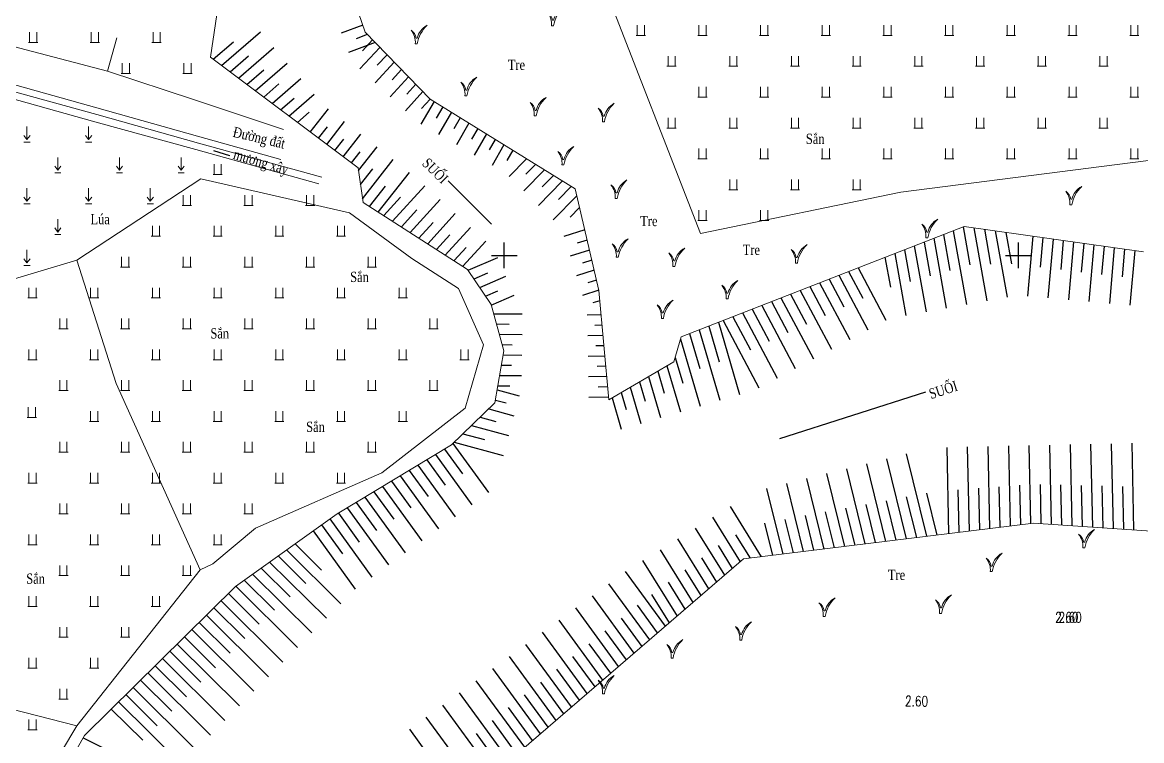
# Model space of a CAD drawing. Header units: metres. Extents: x 585499 to 586851, y 1565849 to 1566901.
# Drawn here: x 586353.1 to 586462, y 1566352.8 to 1566422.7 of the extents above; entities that cross this region are included whole.
import ezdxf

# ---------------------------------------------------------------- set-up
doc = ezdxf.new("R2010")
doc.units = ezdxf.units.M
for name, color, linetype in [('caodo', 251, 'Continuous'), ('K_HUNG', 7, 'Continuous'), ('taluy', 15, 'Continuous')]:
    doc.layers.add(name, color=color, linetype=linetype)
for name, color, linetype, lineweight in [('duong bo', 97, 'Continuous', 0), ('Ghi chu', 2, 'Continuous', 5), ('muong xay', 90, 'Continuous', 0), ('text', 7, 'Continuous', 0), ('ThucVat', 90, 'Continuous', 0), ('thuy van', 111, 'Continuous', 0)]:
    doc.layers.add(name, color=color, linetype=linetype, lineweight=lineweight)
doc.styles.add('docao', font='romans.shx', dxfattribs={"height": 1, "bigfont": 'bigfont.shx'})
doc.styles.add('ghi chu', font='times.ttf', dxfattribs={"height": 1})
doc.styles.get("Standard").update_dxf_attribs({"font": 'simplex.shx'})
doc.linetypes.add('B_DAP_CAO1', pattern='A,0.2,[130,ltypeshp.shx,S=0.7500000000000001,R=0,X=0,Y=0.75],1.2,[130,ltypeshp.shx,S=0.25,R=0,X=0,Y=0.25],1', length=2.4)
doc.dimstyles.get("Standard").update_dxf_attribs({"dimtxt": 0.18, "dimasz": 0.18, "dimexe": 0.18, "dimexo": 0.0625, "dimgap": 0.09, "dimtad": 0, "dimtih": 1, "dimtoh": 1, "dimdec": 4, "dimzin": 0, "dimdsep": 46, "dimtxsty": 'Standard', "dimcen": 0.09, "dimadec": 0, "dimazin": 0, "dimtfac": 1, "dimtdec": 4, "dimtofl": 0, "dimtmove": 0, "dimatfit": 3, "dimfxl": 1, "dimtolj": 1, "dimtzin": 0, "dimarcsym": 0})

# ---------------------------------------------------------------- blocks, each defined once
blk = doc.blocks.new('fdsa')
at = {"layer": 'ThucVat', "color": 8}
for p, q in [((586981.4263575979, 1565459.991382506), (586981.4263575979, 1565458.991382506)), ((586982.1263575979, 1565459.991382506), (586982.1263575979, 1565458.991382506))]:
    blk.add_line(p, q, dxfattribs=at)
blk.add_lwpolyline([(586981.326357598, 1565458.991382506), (586982.2263575979, 1565458.991382506)], dxfattribs=at)
blk = doc.blocks.new('aa')
at = {"layer": 'ThucVat', "color": 8}
for p, q in [((586849.3487158166, 1565409.619042327), (586849.3487158166, 1565410.869042327)), ((586849.3487158166, 1565409.619042327), (586849.0487158166, 1565410.019042327)), ((586849.3487158166, 1565409.619042327), (586849.6487158167, 1565410.019042327)), ((586849.0487158166, 1565409.369042327), (586849.6487158167, 1565409.369042327))]:
    blk.add_line(p, q, dxfattribs=at)
blk = doc.blocks.new('tre')
at = {"layer": 'Ghi chu', "color": 8}
blk.add_line((-0.4581687784585995, 2.170811738060081), (-0.02678256049287597, 2.173418245450137), dxfattribs=at)
at = {"layer": 'Ghi chu'}
blk.add_line((-0.7800000388195087, -3.094524458902015e-07), (-1.726021991999005e-09, -2.533511178626213e-10), dxfattribs=at)
at = {"layer": 'Ghi chu', "color": 8}
for centre, major_axis, ratio, start_param, end_param in [((-4.772513657949531, 1.608162517962853), (3.076535866745311, 3.076535866745311), 0.9999999999999022, 5.627468846478097, 6.498727628251489), ((-7.851839350856864, 0.6854456025702689), (-5.023979863572765, 5.023979863572765), 0.9999999999999891, 3.830366531754255, 4.628631629884755), ((7.569916903618463, 0.306761078211764), (-5.531466882671172, 5.531466882671173), 0.99999999999999, -0.2845391463814027, 0.5444522491529895), ((12.58891754404962, -2.098507465559521), (-9.024538174164114, 9.024538174164114), 0.9999999999999865, -0.02725136566702524, 0.6202220842804578)]:
    blk.add_ellipse(centre, major_axis=major_axis, ratio=ratio, start_param=start_param, end_param=end_param, dxfattribs=at)

msp = doc.modelspace()

# ---------------------------------------------------------------- linework, layer by layer
at = {"layer": 'duong bo', "color": 8, "linetype": 'B_DAP_CAO1', "elevation": 14.25}
for points in [[(586067.3840000001, 1566495.939), (586101.827, 1566488.404), (586154.6760000001, 1566475.627), (586184.476, 1566466.172), (586221.383, 1566456.633), (586245.2540000001, 1566450.255), (586272.878, 1566442.218), (586302.7490000001, 1566433.835), (586324.0260000001, 1566428.005), (586340.386, 1566423.428), (586361.405, 1566417.929), (586369.883, 1566415.125), (586378.5340000001, 1566412.246)], [(586378.2790000001, 1566409.326), (586370.1630000001, 1566411.592), (586360.3620000001, 1566414.332), (586339.7590000001, 1566420.134), (586323.174, 1566425.019), (586301.7620000001, 1566430.696), (586272.3570000001, 1566439.143), (586243.93, 1566446.925), (586220.533, 1566453.33), (586183.359, 1566463.625), (586153.5560000001, 1566471.838), (586114.8250000001, 1566482.271), (586100.938, 1566485.53), (586093.133, 1566487.505), (586070.89, 1566493.29), (586061.3160000001, 1566493.328)]]:
    msp.add_lwpolyline(points, dxfattribs=at)
at = {"layer": 'duong bo', "color": 8, "elevation": 14.25}
for points in [[(586409.7183489486, 1566426.209086298), (586419.0896556991, 1566402.129998366), (586438.5764585459, 1566406.145836141), (586465.1628176479, 1566409.561690822), (586480.4638404525, 1566412.808225119), (586499.0705941383, 1566421.042348955), (586512.7446353011, 1566429.070343628), (586523.0020150158, 1566439.063927094), (586527.779424746, 1566439.078650606), (586547.1479016552, 1566458.436387419), (586560.7923613334, 1566471.739080107), (586570.3841576492, 1566481.909345712), (586567.1259088813, 1566487.908844216)], [(586361.405, 1566417.929), (586362.3030000001, 1566421.16)], [(586370.501, 1566407.44), (586358.429, 1566399.541), (586362.256, 1566387.532), (586370.409, 1566369.412)], [(586370.501, 1566407.44), (586384.9305986637, 1566404.123207338)], [(586370.409, 1566369.412), (586371.665, 1566370.01), (586375.795, 1566373.484), (586388.099, 1566378.842), (586396.1857845386, 1566385.127644253), (586397.9785802995, 1566391.302340277), (586395.53478474, 1566396.766937071), (586390.995586553, 1566399.70182084), (586384.9305986637, 1566404.123207338), (586384.9305986637, 1566404.123207338)], [(586358.429, 1566399.541), (586340.3193807967, 1566394.123183224), (586345.1925877512, 1566370.271295105), (586348.1522036904, 1566356.88519574), (586358.4222435034, 1566354.242148934), (586370.409, 1566369.412)], [(586323.15, 1566223.445), (586327.7300000001, 1566230.335), (586335.02, 1566252.295), (586337.184, 1566283.559), (586339.731, 1566296.373), (586342.5120000001, 1566315.295), (586352.4500000001, 1566344.273), (586358.4222435034, 1566354.242148934)]]:
    msp.add_lwpolyline(points, dxfattribs=at)
at = {"layer": 'K_HUNG', "color": 8}
for p, q in [((586400, 1566398.75), (586400, 1566401.25)), ((586450, 1566398.75), (586450, 1566401.25)), ((586398.75, 1566400), (586401.25, 1566400)), ((586448.75, 1566400), (586451.25, 1566400))]:
    msp.add_line(p, q, dxfattribs=at)
at = {"layer": 'muong xay', "color": 8, "elevation": 14.25}
for points in [[(586382.253, 1566407.593), (586370.272, 1566410.919), (586360.365, 1566413.691), (586339.746, 1566419.362), (586322.9430000001, 1566424.061), (586301.525, 1566430.044), (586272.87, 1566437.94), (586243.7320000001, 1566446), (586220.314, 1566452.556), (586183.042, 1566462.913), (586153.4870000001, 1566471.33), (586115.6050000001, 1566481.966), (586116.337, 1566484.764), (586141.856, 1566580.37)], [(586239.4114880525, 1566446.554533633), (586243.655, 1566445.37), (586272.7220000001, 1566437.363), (586301.5020000001, 1566429.369), (586322.817, 1566423.424), (586339.604, 1566418.745), (586360.169, 1566412.997), (586369.988, 1566410.291), (586381.9700000001, 1566406.965)]]:
    msp.add_lwpolyline(points, dxfattribs=at)
at = {"layer": 'taluy', "color": 8}
for p, q in [((586386.233913207, 1566422.378886374), (586384.1447967628, 1566421.597223411)), ((586371.6902412262, 1566419.076542818), (586373.6569866233, 1566420.77922835)), ((586372.5088157823, 1566418.462526336), (586376.27826149, 1566421.725877393)), ((586386.67804211, 1566421.477355792), (586385.5866358003, 1566421.068995649)), ((586387.1944577398, 1566420.946709446), (586386.2098548089, 1566419.876897302)), ((586374.1459648943, 1566417.234493371), (586377.5873204295, 1566420.213804414)), ((586387.4397552096, 1566420.694652385), (586384.8456622183, 1566419.724047601)), ((586387.8929475937, 1566420.228971509), (586385.9610538195, 1566418.129888361)), ((586373.3273903383, 1566417.848509853), (586375.130090649, 1566419.409175379)), ((586375.7831140065, 1566416.006460406), (586378.8963793688, 1566418.701731435)), ((586389.2899273013, 1566418.793495635), (586387.4326577028, 1566416.775494765)), ((586388.5914374475, 1566419.511233572), (586387.6441466042, 1566418.481962568)), ((586374.9645394504, 1566416.620476889), (586376.6031946747, 1566418.039122407)), ((586389.988417155, 1566418.075757698), (586389.0784383997, 1566417.087027833)), ((586376.6016885627, 1566415.392443924), (586378.0762987006, 1566416.669069435)), ((586377.4202631186, 1566414.778427442), (586380.2054383082, 1566417.189658456)), ((586390.6869070088, 1566417.358019761), (586388.904261586, 1566415.42110117)), ((586391.3853968626, 1566416.640281824), (586390.5127301952, 1566415.692093098)), ((586379.0574122308, 1566413.550394477), (586381.5144972475, 1566415.677585478)), ((586392.0838867164, 1566415.922543887), (586390.3758654693, 1566414.066707575)), ((586378.2388376747, 1566414.164410959), (586379.5494027263, 1566415.299016463)), ((586381.1336294668, 1566411.993014524), (586382.899039469, 1566414.244759598)), ((586393.1621426431, 1566414.96668545), (586391.8829944689, 1566412.760560009)), ((586392.7807943244, 1566415.203086774), (586391.9462308676, 1566414.296298776)), ((586394.0124494532, 1566414.439572451), (586393.3802720036, 1566413.349266588)), ((586379.8759867868, 1566412.936377995), (586381.022506752, 1566413.928963491)), ((586394.8627562635, 1566413.912459453), (586393.6131946391, 1566411.75736144)), ((586395.7130630737, 1566413.385346454), (586395.095678899, 1566412.320554304)), ((586381.933771715, 1566411.392824199), (586382.8098887685, 1566412.510293941)), ((586382.7339139632, 1566410.792633875), (586384.4729721746, 1566413.010767768)), ((586396.5633698839, 1566412.858233456), (586395.3433948094, 1566410.75416287)), ((586397.4136766942, 1566412.331120457), (586396.8110857944, 1566411.291842021)), ((586383.5340562114, 1566410.19244355), (586384.3969973694, 1566411.293107701)), ((586384.3341984598, 1566409.592253225), (586386.0469048804, 1566411.776775937)), ((586398.2639835045, 1566411.804007459), (586397.0735949797, 1566409.7509643)), ((586399.1142903147, 1566411.27689446), (586398.5264926897, 1566410.263129737)), ((586385.1343407081, 1566408.9920629), (586385.9841059707, 1566410.075921461)), ((586385.8248886996, 1566408.252087297), (586387.6208375861, 1566410.542784107)), ((586399.9645971248, 1566410.749781462), (586398.8037951499, 1566408.74776573)), ((586400.8149039352, 1566410.222668463), (586400.2418995851, 1566409.234417454)), ((586386.2196574816, 1566405.514095516), (586389.1947702919, 1566409.308792276)), ((586402.1563955941, 1566409.391065467), (586400.4668832897, 1566407.656061804)), ((586403.0267799735, 1566408.851506199), (586402.1050500628, 1566407.904958034)), ((586386.0222730907, 1566406.883091407), (586387.2150385148, 1566408.404439799)), ((586387.742393194, 1566404.214802946), (586390.7687029976, 1566408.074800446)), ((586403.8971643528, 1566408.311946931), (586401.8997570141, 1566406.260757934)), ((586404.7675487322, 1566407.772387663), (586403.6918713043, 1566406.667746831)), ((586386.8967093305, 1566404.756905854), (586388.4392229876, 1566406.724351107)), ((586389.1351882721, 1566403.321989102), (586392.2805265253, 1566406.767429326)), ((586405.6379331116, 1566407.232828395), (586403.3326307386, 1566404.865454064)), ((586406.508317491, 1566406.693269127), (586405.278692546, 1566405.430535628)), ((586388.2810156842, 1566403.869533478), (586389.9115018012, 1566405.655586996)), ((586407.0370963168, 1566405.802906325), (586404.7655044631, 1566403.470150194)), ((586389.9893608599, 1566402.774444726), (586391.5042129961, 1566404.433831432)), ((586390.8435334478, 1566402.22690035), (586393.7576037395, 1566405.41900695)), ((586407.3076682775, 1566404.647384249), (586406.3948048014, 1566403.709941254)), ((586392.5518786235, 1566401.131811598), (586395.2346809537, 1566404.070584575)), ((586391.6977060356, 1566401.679355974), (586393.0969241911, 1566403.212075868)), ((586394.2602237992, 1566400.036722846), (586396.711758168, 1566402.722162199)), ((586407.8172785835, 1566402.471009589), (586405.7934919118, 1566401.82439154)), ((586443.6653634389, 1566402.403146081), (586444.954312619, 1566395.227899178)), ((586444.614859985, 1566402.773391753), (586445.2767089473, 1566399.089049663)), ((586445.6471392073, 1566402.682807664), (586446.9228031997, 1566395.581515968)), ((586446.6896164811, 1566402.53545366), (586447.2983324856, 1566399.146889011)), ((586447.7320937548, 1566402.388099656), (586448.8912937804, 1566395.935132757)), ((586448.7745710285, 1566402.240745652), (586449.3250550497, 1566399.176343402)), ((586393.4060512114, 1566400.584267222), (586394.6896353861, 1566401.990320304)), ((586395.9685689749, 1566398.941634094), (586398.1888353821, 1566401.373739823)), ((586408.0459851524, 1566401.494280557), (586407.0719145131, 1566401.183056225)), ((586440.8168738012, 1566401.292409063), (586441.4092252746, 1566397.994941528)), ((586441.7663703471, 1566401.662654735), (586442.9858220384, 1566394.874282389)), ((586442.7158668931, 1566402.032900408), (586443.3429671109, 1566398.541995596)), ((586451.390106388, 1566401.871040126), (586450.8708706961, 1566396.039602923)), ((586452.3815840529, 1566401.730894909), (586452.1242569988, 1566398.840903753)), ((586453.3730617177, 1566401.590749691), (586452.862989193, 1566395.862222273)), ((586454.3645393827, 1566401.450604474), (586454.111793912, 1566398.612068211)), ((586455.3560170475, 1566401.310459257), (586454.8551076897, 1566395.684841624)), ((586456.3474947123, 1566401.17031404), (586456.0993308253, 1566398.383232669)), ((586395.114396387, 1566399.489178469), (586396.2823465811, 1566400.76856474)), ((586408.2746917211, 1566400.517551525), (586406.4021958357, 1566399.919272244)), ((586437.9683841635, 1566400.181672045), (586439.048840877, 1566394.16704881)), ((586438.9178807094, 1566400.551917718), (586439.4754834385, 1566397.447887461)), ((586439.8673772552, 1566400.92216339), (586441.0173314577, 1566394.520665599)), ((586457.3389723771, 1566401.030168822), (586456.8472261865, 1566395.507460975)), ((586458.330450042, 1566400.890023605), (586458.0868677385, 1566398.154397127)), ((586459.3219277068, 1566400.749878388), (586458.8393446833, 1566395.330080325)), ((586460.3134053717, 1566400.609733171), (586460.0744046518, 1566397.925561585)), ((586461.3048830365, 1566400.469587953), (586460.8314631801, 1566395.152699676)), ((586396.4911640442, 1566398.559302957), (586399.3633918946, 1566399.809046722)), ((586408.5033982899, 1566399.540822493), (586407.6049730438, 1566399.253767544)), ((586437.0188876175, 1566399.811426373), (586437.5417416021, 1566396.900833394)), ((586397.0549874826, 1566397.714068857), (586398.408680622, 1566398.303078381)), ((586397.6188109209, 1566396.868834757), (586400.1613556279, 1566397.97512909)), ((586408.7321048587, 1566398.564093462), (586407.0108997595, 1566398.014152947)), ((586432.5358878376, 1566398.063330209), (586435.3528232364, 1566392.763462825)), ((586433.4739457781, 1566398.429115524), (586434.8548948101, 1566395.830956284)), ((586434.4120037185, 1566398.794900839), (586437.1188644477, 1566393.702131264)), ((586408.9608114273, 1566397.58736443), (586408.1380315744, 1566397.324478865)), ((586429.721714016, 1566396.965974265), (586431.2127377177, 1566394.160717215)), ((586430.6597719566, 1566397.331759579), (586433.5867820249, 1566391.824794385)), ((586431.5978298971, 1566397.697544894), (586433.0338162638, 1566394.99583675)), ((586398.1826343591, 1566396.023600657), (586399.3714859269, 1566396.540885465)), ((586398.7342766448, 1566395.173066378), (586400.9593193614, 1566396.141211458)), ((586409.1895179962, 1566396.610635398), (586407.6196036834, 1566396.109033651)), ((586426.9075401947, 1566395.86861832), (586430.0546996021, 1566389.947457506)), ((586427.8455981351, 1566396.234403634), (586429.3916591714, 1566393.32559768)), ((586428.7836560756, 1566396.600188949), (586431.8207408135, 1566390.886125945)), ((586409.2864713732, 1566395.591810036), (586408.6052135092, 1566395.37414202)), ((586424.0933663732, 1566394.771262374), (586425.7495020791, 1566391.65535861)), ((586425.0314243137, 1566395.137047689), (586428.2886583906, 1566389.008789066)), ((586425.969482254, 1566395.502833005), (586427.5705806252, 1566392.490478145)), ((586398.9656645106, 1566394.330131002), (586401.740728229, 1566394.303929668)), ((586409.4123230418, 1566394.204276405), (586408.0697463729, 1566394.17758195)), ((586421.2791925516, 1566393.67390643), (586424.7565759678, 1566387.131452187)), ((586422.2172504922, 1566394.039691745), (586423.9284235329, 1566390.820239076)), ((586423.1553084326, 1566394.40547706), (586426.5226171792, 1566388.070120627)), ((586399.2408925714, 1566393.327487808), (586400.4860900773, 1566393.31573102)), ((586409.5028793642, 1566393.20587929), (586408.7962521377, 1566393.191829419)), ((586418.9541881279, 1566392.767296679), (586420.9592950176, 1566385.905897563)), ((586419.889439084, 1566393.131987442), (586420.9042942639, 1566389.659191816)), ((586420.8246900401, 1566393.496678204), (586422.8790038702, 1566386.466894819)), ((586399.5161206324, 1566392.324844614), (586401.7218469372, 1566392.304018796)), ((586409.5934356867, 1566392.207482174), (586408.10950345, 1566392.177977145)), ((586417.1379758957, 1566391.852137945), (586419.039586165, 1566385.344900307)), ((586418.0189371718, 1566392.402605917), (586419.0091888816, 1566389.014002426)), ((586399.7913486932, 1566391.322201419), (586400.7518774923, 1566391.313132389)), ((586399.8839598594, 1566390.32128244), (586401.7029656455, 1566390.304107924)), ((586409.6839920091, 1566391.209085058), (586408.9066869989, 1566391.1936299)), ((586399.7138826199, 1566389.322843688), (586400.7037038098, 1566389.313498088)), ((586409.7745483316, 1566390.210687942), (586408.1492605271, 1566390.17837234)), ((586409.8651046541, 1566389.212290827), (586409.0171218598, 1566389.195430382)), ((586415.8163233232, 1566389.244614964), (586417.1198773124, 1566384.78390305)), ((586416.6144751378, 1566390.078453747), (586417.3471034383, 1566387.571427713)), ((586399.5438053805, 1566388.324404935), (586401.6840843536, 1566388.304197052)), ((586409.9556609765, 1566388.213893711), (586408.1890176042, 1566388.178767536)), ((586414.0357981352, 1566388.207336528), (586415.2001684599, 1566384.222905794)), ((586414.9260607292, 1566388.725975746), (586415.5430418077, 1566386.614690084)), ((586399.3737281411, 1566387.325966182), (586400.5241859243, 1566387.315103899)), ((586410.046217299, 1566387.215496595), (586409.1275567209, 1566387.197230864)), ((586412.2552729474, 1566387.170058093), (586413.2804596074, 1566383.661908538)), ((586413.1455355413, 1566387.688697311), (586413.6929247875, 1566385.815552238)), ((586399.136337917, 1566385.932366427), (586400.1665216833, 1566385.650306555)), ((586399.3050805167, 1566386.922970175), (586401.4607823209, 1566386.33274832)), ((586410.1367736214, 1566386.217099479), (586408.2287746813, 1566386.179162731)), ((586410.4747477595, 1566386.132779658), (586411.3607507548, 1566383.100911282)), ((586411.3650103534, 1566386.651418876), (586411.8428077672, 1566385.016414393)), ((586398.4891549433, 1566385.072757589), (586400.9326285784, 1566384.403745048)), ((586397.6509929142, 1566384.265437993), (586399.1597723106, 1566383.852340702)), ((586395.9746688566, 1566382.6507988), (586398.0575334106, 1566382.08051947)), ((586396.8128308854, 1566383.458118396), (586400.4044748357, 1566382.474741776)), ((586395.0067292573, 1566381.718477149), (586398.4729231425, 1566376.928172364)), ((586395.1365068275, 1566381.843479204), (586399.8763210932, 1566380.545738503)), ((586455.2256655437, 1566373.707555058), (586455.049543414, 1566381.599554146)), ((586457.2292247275, 1566373.570382475), (586457.0490455962, 1566381.644175036)), ((586459.2327839113, 1566373.433209891), (586459.0485477782, 1566381.688795927)), ((586461.2363430951, 1566373.296037308), (586461.0480499603, 1566381.733416817)), ((586393.313778019, 1566380.646436411), (586396.8526147007, 1566375.755738762)), ((586394.1732096036, 1566381.164551543), (586395.9179892626, 1566378.753253553)), ((586441.1016614872, 1566372.681333615), (586439.1267972144, 1566380.690847382)), ((586443.2396825477, 1566372.945573189), (586443.0525303215, 1566381.331828804)), ((586445.2346780816, 1566373.192136134), (586445.0520325036, 1566381.376449695)), ((586447.2296736152, 1566373.438699079), (586447.0515346857, 1566381.421070585)), ((586449.2246691489, 1566373.685262024), (586449.0510368678, 1566381.465691475)), ((586451.2196646828, 1566373.931824969), (586451.0505390499, 1566381.510312366)), ((586453.2221063599, 1566373.844727641), (586453.0500412319, 1566381.554933256)), ((586391.5949148496, 1566379.610206148), (586395.2323062588, 1566374.583305159)), ((586392.4543464342, 1566380.12832128), (586394.248403457, 1566377.64892162)), ((586437.1036973718, 1566372.18722233), (586435.2431089462, 1566379.733264259)), ((586439.1026794295, 1566372.434277973), (586437.1849530803, 1566380.212055821)), ((586389.8760516802, 1566378.573975885), (586393.611997817, 1566373.410871556)), ((586390.7354832649, 1566379.092091016), (586392.5788176514, 1566376.544589687)), ((586431.1067511984, 1566371.446055403), (586429.4175765442, 1566378.296889575)), ((586433.1057332562, 1566371.693111045), (586431.3594206782, 1566378.775681137)), ((586435.104715314, 1566371.940166688), (586433.3012648122, 1566379.254472698)), ((586388.1571885109, 1566377.537745621), (586391.991689375, 1566372.238437953)), ((586389.0166200956, 1566378.055860753), (586390.9092318458, 1566375.440257754)), ((586427.1087870831, 1566370.951944117), (586425.5338882762, 1566377.339306453)), ((586429.1077691407, 1566371.19899976), (586427.4757324102, 1566377.818098014)), ((586444.2371803146, 1566373.068854661), (586444.1447308636, 1566377.211496955)), ((586446.2321758483, 1566373.315417607), (586446.1419797215, 1566377.357088873)), ((586448.2271713822, 1566373.561980552), (586448.1392285795, 1566377.502680791)), ((586450.2221669158, 1566373.808543497), (586450.1364774373, 1566377.648272709)), ((586452.220326768, 1566373.913313933), (586452.1353084545, 1566377.722968372)), ((586454.2238859519, 1566373.77614135), (586454.1368391374, 1566377.676692525)), ((586456.2274451356, 1566373.638968766), (586456.1383698203, 1566377.630416679)), ((586458.2310043194, 1566373.501796183), (586458.1399005032, 1566377.584140833)), ((586460.2345635032, 1566373.3646236), (586460.1414311862, 1566377.537864986)), ((586386.4383253414, 1566376.501515358), (586390.3713809331, 1566371.06600435)), ((586387.2977569262, 1566377.01963049), (586389.2396460401, 1566374.335925821)), ((586438.1031884006, 1566372.310750151), (586437.1586097069, 1566376.141705096)), ((586440.1021704584, 1566372.557805794), (586439.1290228029, 1566376.504628697)), ((586442.1011525161, 1566372.804861436), (586441.0994358987, 1566376.8675523)), ((586384.7194621721, 1566375.465285095), (586388.7510724913, 1566369.893570747)), ((586385.5788937568, 1566375.983400226), (586387.5700602345, 1566373.231593887)), ((586425.0204134722, 1566370.693840508), (586421.9839571961, 1566375.588954215)), ((586432.1062422275, 1566371.569583224), (586431.2473704193, 1566375.05293429)), ((586434.1052242852, 1566371.816638866), (586433.2177835152, 1566375.415857892)), ((586436.104206343, 1566372.063694509), (586435.1881966111, 1566375.778781494)), ((586383.0399776538, 1566374.374633254), (586387.1307640494, 1566368.721137144)), ((586383.8600305874, 1566374.947169963), (586385.9004744289, 1566372.127261954)), ((586422.9654543431, 1566370.212509408), (586420.284382908, 1566374.534702234)), ((586426.1092960541, 1566370.828416296), (586425.3361311316, 1566373.964163484)), ((586428.1082781119, 1566371.075471939), (586427.3065442275, 1566374.327087086)), ((586430.1072601697, 1566371.322527581), (586429.2769573235, 1566374.690010688)), ((586381.4130297768, 1566373.211375398), (586385.5104556076, 1566367.548703541)), ((586382.2265037152, 1566373.793004326), (586384.2735567718, 1566370.963962334)), ((586421.4309552781, 1566368.892137348), (586418.5848086199, 1566373.480450253)), ((586379.6524257922, 1566371.952554236), (586382.2287669652, 1566369.396286495)), ((586419.8964562129, 1566367.571765287), (586416.8852343317, 1566372.426198272)), ((586422.1982048106, 1566369.552323378), (586420.8164002872, 1566371.779949811)), ((586423.9274397008, 1566370.558759087), (586422.5308048765, 1566372.810293655)), ((586378.0021060843, 1566370.772585663), (586380.6992713768, 1566368.096435198)), ((586378.8272659383, 1566371.36256995), (586384.1007724039, 1566366.130151744)), ((586418.3619571478, 1566366.251393226), (586415.1856600436, 1566371.371946291)), ((586376.3517863764, 1566369.59261709), (586379.1697757884, 1566366.796583901)), ((586377.1769462303, 1566370.182601377), (586382.6921009348, 1566364.710417722)), ((586416.8274580827, 1566364.931021165), (586413.4860857555, 1566370.31769431)), ((586420.6637057455, 1566368.231951317), (586419.1993636107, 1566370.59263779)), ((586375.5266265224, 1566369.002632804), (586381.2834294658, 1566363.2906837)), ((586415.6740627562, 1566363.938572882), (586411.7953128889, 1566369.250381121)), ((586419.1292066805, 1566366.911579257), (586417.5823269341, 1566369.405325769)), ((586373.8763068145, 1566367.822664231), (586379.8747579968, 1566361.870949679)), ((586374.7014666685, 1566368.412648517), (586377.6402801999, 1566365.496732604)), ((586414.1531936458, 1566362.629928825), (586410.1801027826, 1566368.07093366)), ((586417.5947076152, 1566365.591207196), (586415.9652902574, 1566368.218013748)), ((586372.4492482963, 1566366.421173997), (586378.4660865278, 1566360.451215657)), ((586373.1611784572, 1566367.123505753), (586376.1658003598, 1566364.14229421)), ((586412.6323245354, 1566361.321284768), (586408.5648926762, 1566366.8914862)), ((586416.0602085502, 1566364.270835135), (586414.3482535807, 1566367.030701728)), ((586371.7373181356, 1566365.718842241), (586374.7495344644, 1566362.730095444)), ((586411.1114554249, 1566360.012640712), (586406.9496825698, 1566365.712038739)), ((586414.9136282011, 1566363.284250853), (586412.9506680184, 1566365.972454122)), ((586370.3134578139, 1566364.314178728), (586373.3332685691, 1566361.317896677)), ((586371.0253879747, 1566365.016510485), (586377.0574150587, 1566359.031481636)), ((586409.5905863147, 1566358.703996655), (586405.3344724635, 1566364.532591278)), ((586413.3927590905, 1566361.975606797), (586411.3826284099, 1566364.728408363)), ((586369.601527653, 1566363.611846972), (586375.6487435898, 1566357.611747614)), ((586408.0697172041, 1566357.395352599), (586403.7192623571, 1566363.353143818)), ((586411.8718899802, 1566360.66696274), (586409.8145888016, 1566363.484362605)), ((586368.1776673313, 1566362.20718346), (586374.2400721207, 1566356.192013592)), ((586368.8895974922, 1566362.909515216), (586371.9170026737, 1566359.90569791)), ((586406.5488480938, 1566356.086708542), (586402.1040522507, 1566362.173696357)), ((586410.3510208698, 1566359.358318683), (586408.2465491933, 1566362.240316846)), ((586367.4657371704, 1566361.504851704), (586370.5007367784, 1566358.493499143)), ((586405.0279789834, 1566354.778064485), (586400.4888421444, 1566360.994248897)), ((586408.8301517593, 1566358.049674627), (586406.6785095849, 1566360.996271087)), ((586366.0418768488, 1566360.100188192), (586369.084470883, 1566357.081300376)), ((586366.7538070095, 1566360.802519948), (586372.8314006516, 1566354.77227957)), ((586403.5071098729, 1566353.469420429), (586398.873632038, 1566359.814801436)), ((586365.329946688, 1566359.397856436), (586371.4227291826, 1566353.352545549)), ((586407.3092826491, 1566356.74103057), (586405.1104699764, 1566359.752225329)), ((586363.9060863663, 1566357.993192923), (586370.0140577136, 1566351.932811527)), ((586364.6180165272, 1566358.69552468), (586367.6682049877, 1566355.669101609)), ((586401.9862407626, 1566352.160776372), (586397.2584219316, 1566358.635353975)), ((586405.7884135386, 1566355.432386514), (586403.542430368, 1566358.50817957)), ((586362.4822260446, 1566356.588529411), (586368.6053862446, 1566350.513077505)), ((586363.1941562055, 1566357.290861167), (586366.2519390923, 1566354.256902842)), ((586400.4653716522, 1566350.852132316), (586395.6432118253, 1566357.455906515)), ((586404.2675444282, 1566354.123742457), (586401.9743907597, 1566357.264133812)), ((586361.7702958839, 1566355.886197655), (586364.8356731969, 1566352.844704075)), ((586399.0099319136, 1566349.453885091), (586394.0280017189, 1566356.276459054)), ((586402.7466753178, 1566352.8150984), (586400.4063511513, 1566356.020088053)), ((586397.5645347047, 1566348.041884983), (586392.4127916126, 1566355.097011594)), ((586401.2258062074, 1566351.506454344), (586398.838311543, 1566354.776042295)), ((586396.119137496, 1566346.629884876), (586390.7975815061, 1566353.917564133)), ((586399.7326305179, 1566350.159885145), (586397.284118645, 1566353.513033965)), ((586359.0323294625, 1566353.08054389), (586367.3184230027, 1566349.006597972))]:
    msp.add_line(p, q, dxfattribs=at)
at = {"layer": 'thuy van', "color": 8, "elevation": 14.25}
for points in [[(586400.263, 1566350.678), (586423.274, 1566370.478), (586451.4800000001, 1566373.964), (586473.915, 1566372.428), (586490.8470000001, 1566367.636), (586496.302, 1566367.614), (586518.2710000001, 1566379.57), (586549.118917223, 1566406.979727424), (586570.2870000001, 1566429.054), (586592.3160000001, 1566444.021), (586609.638, 1566463.64), (586613.5560000001, 1566466.304), (586631.622784237, 1566496.375541837), (586636.109, 1566507.152), (586640.439, 1566517.74), (586647.9842521468, 1566549.574459829), (586648.3420000001, 1566555.281), (586654.424, 1566571.443)], [(586462.158, 1566400.349), (586444.719, 1566402.814), (586417.207, 1566392.086), (586416.483, 1566389.633), (586410.1610000001, 1566385.95), (586409.1969353249, 1566396.578958475), (586406.883, 1566406.461), (586392.789, 1566415.198), (586386.4645947781, 1566421.696685031), (586384.8600000001, 1566426.442), (586394.1105165146, 1566440.313541038), (586396.5070000001, 1566444.879), (586396.5284316108, 1566448.009790307), (586392.422, 1566458.551), (586379.9863952924, 1566478.481151151), (586376.0160000001, 1566483.761), (586378.4459136245, 1566486.158449671), (586379.827, 1566486.951), (586376.6906941961, 1566500.625800422)], [(586353.199, 1566342.795), (586359.167, 1566353.318), (586373.853, 1566367.806), (586383.7370000001, 1566374.873), (586394.8640000001, 1566381.581), (586399.0881972433, 1566385.649756512), (586399.9537074624, 1566390.730735875), (586398.7232865281, 1566395.213102869), (586396.4360000001, 1566398.642), (586386.2710000001, 1566405.158), (586385.789, 1566408.501), (586371.439, 1566419.265), (586372.6296138485, 1566427.385688759), (586375.118, 1566431.218), (586379.9888474753, 1566446.383144606), (586379.9888474753, 1566448.505), (586375.6849992323, 1566456.911600145), (586373.645, 1566462.786), (586365.4541321145, 1566475.251355862), (586364.991, 1566476.162), (586366.669259413, 1566490.639363902), (586367.194, 1566495.213)]]:
    msp.add_lwpolyline(points, dxfattribs=at)

# ---------------------------------------------------------------- block references
at = {"layer": 'ThucVat', "color": 8, "xscale": 0.25, "yscale": 0.25, "zscale": 0.25}
for p in [(586404.7898889792, 1566422.316243103), (586391.5349422627, 1566420.582464882), (586396.3662502563, 1566415.530302855), (586403.1045529013, 1566413.559159461), (586409.7335547544, 1566412.997807701), (586405.804158342, 1566408.794081735), (586410.9725396804, 1566405.538245341), (586455.1989452947, 1566404.911272569), (586441.1963232401, 1566401.721053373), (586411.084897462, 1566399.812461202), (586416.5903444838, 1566398.914298386), (586428.500085457, 1566399.251109442), (586421.7587181607, 1566395.77072853), (586415.4667819908, 1566393.862132546), (586456.4525639311, 1566371.566261106), (586447.4578733913, 1566369.246824504), (586431.2093905193, 1566364.897872771), (586442.5252939925, 1566365.18780187), (586423.0851529142, 1566362.578432356), (586416.411667646, 1566360.838853951), (586409.738182378, 1566357.359693327)]:
    msp.add_blockref('tre', p, dxfattribs=at)
at = {"layer": 'ThucVat', "color": 8}
for name, p in [('fdsa', (-568.507146187243, 962.3928959865589)), ('fdsa', (-562.507146187243, 962.3928959865589)), ('fdsa', (-556.507146187243, 962.3928959865589)), ('fdsa', (-550.507146187243, 962.3928959865589)), ('fdsa', (-544.507146187243, 962.3928959865589)), ('fdsa', (-538.507146187243, 962.3928959865589)), ('fdsa', (-532.507146187243, 962.3928959865589)), ('fdsa', (-526.507146187243, 962.3928959865589)), ('fdsa', (-520.507146187243, 962.3928959865589)), ('fdsa', (-627.5915469173342, 961.7001599401701)), ('fdsa', (-621.5915469173342, 961.7001599401701)), ('fdsa', (-615.5915469173342, 961.7001599401701)), ('fdsa', (-618.5915469173342, 958.7001599401701)), ('fdsa', (-612.5915469173342, 958.7001599401701)), ('fdsa', (-565.507146187243, 959.3928959865589)), ('fdsa', (-559.507146187243, 959.3928959865589)), ('fdsa', (-553.507146187243, 959.3928959865589)), ('fdsa', (-547.507146187243, 959.3928959865589)), ('fdsa', (-541.507146187243, 959.3928959865589)), ('fdsa', (-535.507146187243, 959.3928959865589)), ('fdsa', (-529.507146187243, 959.3928959865589)), ('fdsa', (-523.507146187243, 959.3928959865589)), ('fdsa', (-562.507146187243, 956.3928959865589)), ('fdsa', (-556.507146187243, 956.3928959865589)), ('fdsa', (-550.507146187243, 956.3928959865589)), ('fdsa', (-544.507146187243, 956.3928959865589)), ('fdsa', (-538.507146187243, 956.3928959865589)), ('fdsa', (-532.507146187243, 956.3928959865589)), ('fdsa', (-526.507146187243, 956.3928959865589)), ('fdsa', (-520.507146187243, 956.3928959865589)), ('fdsa', (-565.507146187243, 953.3928959865589)), ('fdsa', (-559.507146187243, 953.3928959865589)), ('fdsa', (-553.507146187243, 953.3928959865589)), ('fdsa', (-547.507146187243, 953.3928959865589)), ('fdsa', (-541.507146187243, 953.3928959865589)), ('fdsa', (-535.507146187243, 953.3928959865589)), ('fdsa', (-529.507146187243, 953.3928959865589)), ('fdsa', (-523.507146187243, 953.3928959865589)), ('aa', (-495.7742721281247, 1001.654179292032)), ('aa', (-489.7742721281247, 1001.654179292032)), ('fdsa', (-562.507146187243, 950.3928959865589)), ('fdsa', (-556.507146187243, 950.3928959865589)), ('fdsa', (-550.507146187243, 950.3928959865589)), ('fdsa', (-544.507146187243, 950.3928959865589)), ('fdsa', (-538.507146187243, 950.3928959865589)), ('fdsa', (-532.507146187243, 950.3928959865589)), ('fdsa', (-526.507146187243, 950.3928959865589)), ('fdsa', (-520.507146187243, 950.3928959865589)), ('aa', (-492.7742721281247, 998.6541792920325)), ('aa', (-486.7742721281247, 998.6541792920325)), ('aa', (-480.7742721281247, 998.6541792920325)), ('fdsa', (-609.6564918957883, 948.8671861058101)), ('fdsa', (-559.507146187243, 947.3928959865589)), ('fdsa', (-553.507146187243, 947.3928959865589)), ('fdsa', (-547.507146187243, 947.3928959865589)), ('aa', (-495.7742721281247, 995.6541792920325)), ('aa', (-489.7742721281247, 995.6541792920325)), ('aa', (-483.7742721281247, 995.6541792920325)), ('fdsa', (-612.6564918957883, 945.8671861058101)), ('fdsa', (-606.6564918957883, 945.8671861058101)), ('fdsa', (-600.6564918957883, 945.8671861058101)), ('aa', (-492.7742721281247, 992.6541792920325)), ('fdsa', (-562.507146187243, 944.3928959865589)), ('fdsa', (-556.507146187243, 944.3928959865589)), ('fdsa', (-615.6564918957883, 942.8671861058101)), ('fdsa', (-609.6564918957883, 942.8671861058101)), ('fdsa', (-603.6564918957883, 942.8671861058101)), ('fdsa', (-597.6564918957883, 942.8671861058101)), ('aa', (-495.7742721281247, 989.6541792920325)), ('fdsa', (-618.6564918957883, 939.8671861058101)), ('fdsa', (-612.6564918957883, 939.8671861058101)), ('fdsa', (-606.6564918957883, 939.8671861058101)), ('fdsa', (-600.6564918957883, 939.8671861058101)), ('fdsa', (-594.6564918957883, 939.8671861058101)), ('fdsa', (-627.6564918957883, 936.8671861058101)), ('fdsa', (-621.6564918957883, 936.8671861058101)), ('fdsa', (-615.6564918957883, 936.8671861058101)), ('fdsa', (-609.6564918957883, 936.8671861058101)), ('fdsa', (-603.6564918957883, 936.8671861058101)), ('fdsa', (-597.6564918957883, 936.8671861058101)), ('fdsa', (-591.6564918957883, 936.8671861058101)), ('fdsa', (-624.6564918957883, 933.8671861058101)), ('fdsa', (-618.6564918957883, 933.8671861058101)), ('fdsa', (-612.6564918957883, 933.8671861058101)), ('fdsa', (-606.6564918957883, 933.8671861058101)), ('fdsa', (-600.6564918957883, 933.8671861058101)), ('fdsa', (-594.6564918957883, 933.8671861058101)), ('fdsa', (-588.6564918957883, 933.8671861058101)), ('fdsa', (-627.6564918957883, 930.8671861058101)), ('fdsa', (-621.6564918957883, 930.8671861058101)), ('fdsa', (-615.6564918957883, 930.8671861058101)), ('fdsa', (-609.6564918957883, 930.8671861058101)), ('fdsa', (-603.6564918957883, 930.8671861058101)), ('fdsa', (-597.6564918957883, 930.8671861058101)), ('fdsa', (-591.6564918957883, 930.8671861058101)), ('fdsa', (-585.6564918957883, 930.8671861058101)), ('fdsa', (-624.6564918957883, 927.8671861058101)), ('fdsa', (-618.6564918957883, 927.8671861058101)), ('fdsa', (-612.6564918957883, 927.8671861058101)), ('fdsa', (-606.6564918957883, 927.8671861058101)), ('fdsa', (-600.6564918957883, 927.8671861058101)), ('fdsa', (-594.6564918957883, 927.8671861058101)), ('fdsa', (-588.6564918957883, 927.8671861058101)), ('fdsa', (-627.7216864296934, 925.2522810725495)), ('fdsa', (-621.6564918957883, 924.8671861058101)), ('fdsa', (-615.6564918957883, 924.8671861058101)), ('fdsa', (-609.6564918957883, 924.8671861058101)), ('fdsa', (-603.6564918957883, 924.8671861058101)), ('fdsa', (-597.6564918957883, 924.8671861058101)), ('fdsa', (-591.6564918957883, 924.8671861058101)), ('fdsa', (-624.6564918957883, 921.8671861058101)), ('fdsa', (-618.6564918957883, 921.8671861058101)), ('fdsa', (-612.6564918957883, 921.8671861058101)), ('fdsa', (-606.6564918957883, 921.8671861058101)), ('fdsa', (-600.6564918957883, 921.8671861058101)), ('fdsa', (-594.6564918957883, 921.8671861058101)), ('fdsa', (-627.6564918957883, 918.8671861058101)), ('fdsa', (-621.6564918957883, 918.8671861058101)), ('fdsa', (-615.6564918957883, 918.8671861058101)), ('fdsa', (-609.6564918957883, 918.8671861058101)), ('fdsa', (-603.6564918957883, 918.8671861058101)), ('fdsa', (-597.6564918957883, 918.8671861058101)), ('fdsa', (-624.6564918957883, 915.8671861058101)), ('fdsa', (-618.6564918957883, 915.8671861058101)), ('fdsa', (-612.6564918957883, 915.8671861058101)), ('fdsa', (-606.6564918957883, 915.8671861058101)), ('fdsa', (-627.6564918957883, 912.8671861058101)), ('fdsa', (-621.6564918957883, 912.8671861058101)), ('fdsa', (-615.6564918957883, 912.8671861058101)), ('fdsa', (-609.6564918957883, 912.8671861058101)), ('fdsa', (-624.6564918957883, 909.8671861058101)), ('fdsa', (-618.6564918957883, 909.8671861058101)), ('fdsa', (-612.6564918957883, 909.8671861058101)), ('fdsa', (-627.6564918957883, 906.8671861058101)), ('fdsa', (-621.6564918957883, 906.8671861058101)), ('fdsa', (-615.6564918957883, 906.8671861058101)), ('fdsa', (-624.6564918957883, 903.8671861058101)), ('fdsa', (-618.6564918957883, 903.8671861058101)), ('fdsa', (-627.6564918957883, 900.8671861058101)), ('fdsa', (-621.6564918957883, 900.8671861058101)), ('fdsa', (-624.6564918957883, 897.8671861058101)), ('fdsa', (-627.6564918957883, 894.8671861058101))]:
    msp.add_blockref(name, p, dxfattribs=at)

# ---------------------------------------------------------------- texts
at = {"layer": 'caodo', "color": 8, "style": 'docao', "oblique": 359.9999999866965, "width": 0.75}
for p in [(586453.5717083939, 1566364.299855357), (586453.8989054881, 1566364.299855357), (586438.9669037719, 1566356.155438469)]:
    msp.add_text('2.60', height=0.999981299147509, rotation=359.6838888754358, dxfattribs=at).set_placement(p)
at = {"layer": 'text', "color": 8, "style": 'ghi chu', "width": 0.8}
for s, p in [('Tre', (586400.3405784176, 1566418.033631179, 14.25)), ('Sắn ', (586429.325010364, 1566410.838831321, 14.25)), ('Lúa', (586359.7575032254, 1566403.024348603, 14.25)), ('Tre', (586413.2179370979, 1566402.844906603, 14.25)), ('Tre', (586423.186589173, 1566400.046232214, 14.25)), ('Sắn ', (586385.0078466596, 1566397.408303075, 14.25)), ('Sắn ', (586371.4192992001, 1566391.918238912, 14.25)), ('Sắn ', (586380.7272672986, 1566382.833651986, 14.25)), ('Sắn ', (586353.5075691601, 1566368.061921137, 14.25)), ('Tre', (586437.3076063726, 1566368.43408757, 14.25))]:
    msp.add_text(s, height=0.9999999999999998, dxfattribs=at).set_placement(p)
for s, height, rotation, p in [('Ðường đất', 0.9999999999999999, 346.8128665478319, (586373.532713171, 1566411.543668524, 14.25)), ('mương xây', 1, 343.3701984826791, (586373.5643497605, 1566409.403885607, 14.25)), ('SUỐI', 0.9999999999999998, 315.3945339376326, (586391.9287762732, 1566408.86378481, 14.25)), ('SUỐI', 0.9999999999999998, 18.02220136687113, (586441.4998742924, 1566386.014550429, 14.25))]:
    msp.add_text(s, height=height, rotation=rotation, dxfattribs=at).set_placement(p)

# ---------------------------------------------------------------- leaders
at = {"layer": 'muong xay', "color": 8}
msp.add_leader([(586373.3221906779, 1566409.675700349, 14.25), (586371.7531373403, 1566410.16347766, 14.25)], dimstyle='Standard', dxfattribs=at)
at = {"layer": 'thuy van', "color": 8}
for points in [[(586398.7595491934, 1566403.050708144, 14.25), (586394.5502781324, 1566407.256773333, 14.25)], [(586398.7595491934, 1566403.050708144, 14.25), (586394.5502781324, 1566407.256773333, 14.25)], [(586426.793444417, 1566382.187262787, 14.25), (586441.0069974122, 1566386.724239218, 14.25)], [(586426.793444417, 1566382.187262787, 14.25), (586441.0069974122, 1566386.724239218, 14.25)]]:
    msp.add_leader(points, dimstyle='Standard', dxfattribs=at)

doc.saveas('drawing.dxf')
